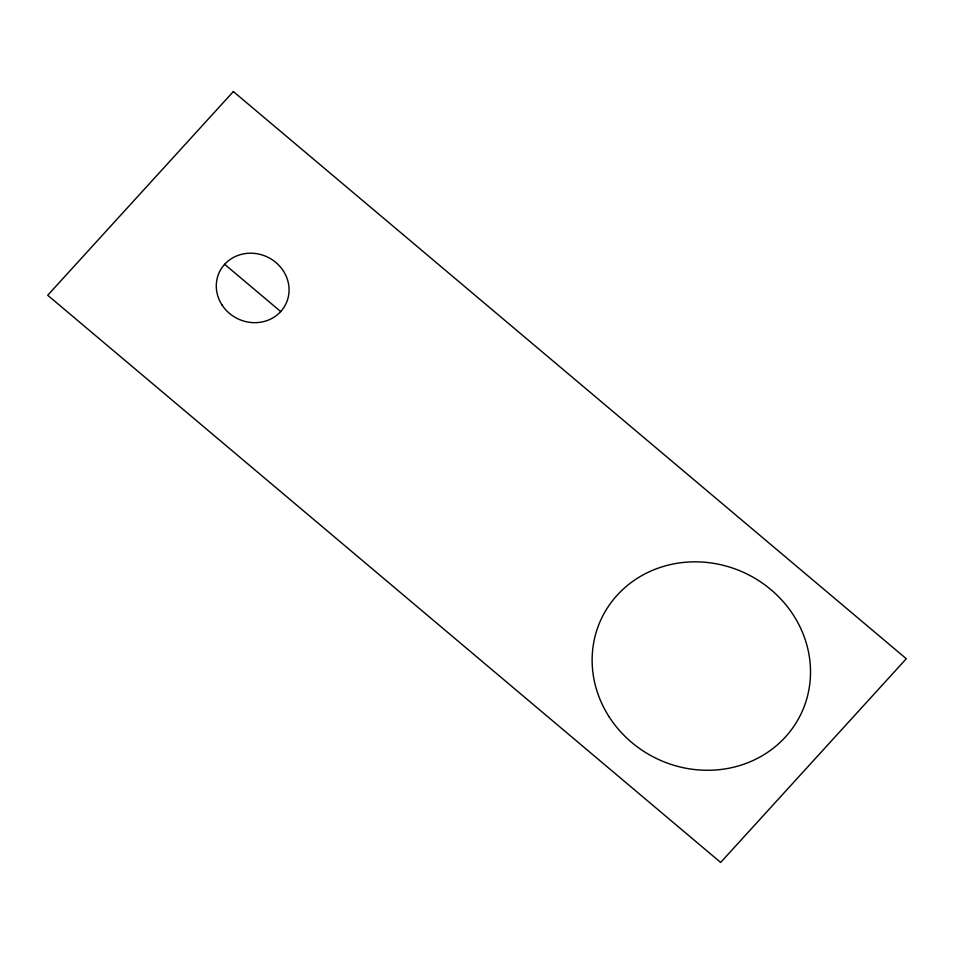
<?xml version="1.0" encoding="UTF-8"?>
<svg xmlns="http://www.w3.org/2000/svg" width="954" height="954" viewBox="0 0 954 954"><rect width="100%" height="100%" fill="white"/><g stroke="black" fill="none" stroke-linecap="round" stroke-linejoin="round"><path stroke-width="1.43" d="M224.643 264.306L280.726 311.576M233.348 91.56L47.7 295.263L720.652 862.44L906.3 658.737L233.348 91.56M609.391 717.229A110.581 102.746 25.3 0 0 798.319 719.101A110.581 102.746 25.3 0 0 696.253 561.846A110.581 102.746 25.3 0 0 609.391 717.229M222.139 305.149A36.86 34.249 25.3 0 0 285.091 305.471A36.86 34.249 25.3 0 0 250.807 253.204A36.86 34.249 25.3 0 0 222.139 305.149"/></g></svg>
